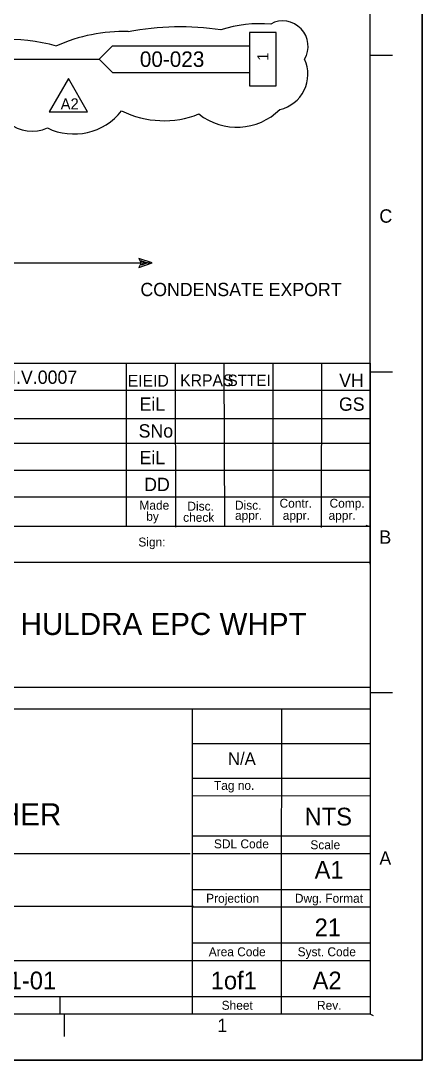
# Model space of a CAD drawing. Extents: x 0 to 841, y 0 to 594.
# Drawn here: x 750.3 to 841, y 0 to 234.7 of the extents above; entities that cross this region are included whole.
import ezdxf

# ---------------------------------------------------------------- set-up
doc = ezdxf.new("R2010")
doc.units = 0
for name, color, linetype in [('1', 7, 'Continuous'), ('12', 7, 'Continuous'), ('2', 7, 'Continuous'), ('30', 7, 'Continuous'), ('40', 7, 'Continuous'), ('46', 7, 'Continuous'), ('49', 7, 'Continuous'), ('50', 7, 'Continuous'), ('51', 7, 'Continuous'), ('9', 7, 'Continuous')]:
    doc.layers.add(name, color=color, linetype=linetype)

msp = doc.modelspace()

# ---------------------------------------------------------------- linework, layer by layer
at = {"layer": '1'}
for p, q in [((829.26, 112.01), (829.26, 582.23)), ((834.27, 226.84), (829.26, 226.84)), ((774.13, 157.37), (774.07, 120.49)), ((785.16, 157.37), (785.24, 120.31)), ((796.19, 157.37), (796.29, 120.46)), ((807.21, 157.37), (807.22, 120.79)), ((818.24, 157.37), (818.15, 120.29)), ((829.26, 157.37), (829.26, 83.35)), ((834.27, 155.36), (829.26, 155.36)), ((648.83, 151.27), (829.27, 151.27)), ((648.83, 144.95), (829.27, 144.85)), ((648.83, 139.29), (829.27, 139.29)), ((648.82, 133.23), (829.27, 133.23)), ((648.81, 127.17), (829.26, 127.17)), ((828.27, 120.79), (829.26, 120.49)), ((648.72, 112.42), (829.28, 112.42)), ((834.27, 82.92), (829.26, 82.92)), ((789.25, 63.66), (829.29, 63.66)), ((789.17, 50.65), (829.27, 50.65)), ((789.17, 38.57), (829.29, 38.57)), ((789.17, 26.49), (829.29, 26.49)), ((648.82, 14.41), (829.29, 14.41)), ((759.1, 14.41), (759.1, 10.38)), ((759.1, 14.41), (759.1, 10.38)), ((760.1, 10.38), (760.1, 5.35)), ((830, 10), (829.27, 10.41))]:
    msp.add_line(p, q, dxfattribs=at)
for points in [[(648.78, 84.12), (648.84, 157.37), (829.26, 157.37)], [(829.26, 120.49), (648.81, 120.47)], [(829.29, 79.27), (648.87, 79.27)], [(789.08, 22.48), (789.07, 79.26)], [(809.22, 34.54), (809.29, 79.25)], [(829.29, 71.46), (789.11, 71.46)], [(829.29, 59.65), (788.99, 59.63)], [(788.56, 46.63), (648.82, 46.63)], [(829.29, 46.63), (789.17, 46.63)], [(789.34, 34.7), (649, 34.7)], [(809.22, 34.54), (789.17, 34.54)], [(809.22, 22.46), (809.22, 34.54)], [(829.29, 34.54), (809.22, 34.54)], [(829.27, 22.46), (648.97, 22.46)], [(789.08, 10.39), (789.08, 22.47)], [(809.22, 10.38), (809.22, 22.46)]]:
    msp.add_lwpolyline(points, dxfattribs=at)
msp.add_lwpolyline([(648.81, 84.23), (829.27, 84.23), (829.27, 10.41), (648.81, 10.41)], close=True, dxfattribs=at)
at = {"layer": '12'}
msp.add_lwpolyline([(0, 594), (841, 594), (841, 0), (0, 0)], close=True, dxfattribs=at)
at = {"layer": '30'}
for p, q in [((780, 180), (777, 181)), ((777, 181), (777.5, 180)), ((777.5, 180), (777, 179)), ((777, 179), (780, 180)), ((777.5, 180.5), (779, 180)), ((778, 180), (777.5, 180.5)), ((779, 180), (777.5, 179.5)), ((777.5, 179.5), (778, 180)), ((778.5, 180), (778, 180)), ((779, 180), (779.5, 180))]:
    msp.add_line(p, q, dxfattribs=at)
at = {"layer": '40'}
msp.add_line((703, 180), (777.5, 180), dxfattribs=at)
at = {"layer": '46'}
msp.add_lwpolyline([(682, 226), (768, 226)], dxfattribs=at)
at = {"layer": '49'}
for p, q in [((802, 232), (802, 220)), ((808, 232), (802, 232)), ((808, 220), (808, 232)), ((768, 226), (771, 229)), ((771, 229), (802, 229)), ((771, 223), (768, 226)), ((771, 223), (802, 223)), ((802, 220), (808, 220))]:
    msp.add_line(p, q, dxfattribs=at)
at = {"layer": '50'}
msp.add_lwpolyline([(761.05, 221.6), (756.72, 214.1), (765.38, 214.1)], close=True, dxfattribs=at)
at = {"layer": '51'}
for centre, radius, start, end in [((786.21, 170.19), 63.09, 81.521, 100.6327), ((804.49, 205.13), 28.89, 85.4632, 108.096), ((809.48, 228.89), 5.73, 329.4903, 118.195), ((746.01, 181.53), 49.02, 75.4251, 105.9723), ((773.36, 195.93), 36.3, 88.0871, 114.4258), ((807.06, 222.56), 8.11, 282.5559, 24.9524), ((752.86, 218.17), 8.43, 166.944, 294.0569), ((762.26, 222.92), 13.81, 244.4047, 321.5059), ((782.61, 233.7), 21.59, 243.7816, 291.5753), ((799.11, 224.37), 13.74, 231.4515, 314.9629)]:
    msp.add_arc(centre, radius, start, end, dxfattribs=at)
at = {"layer": '9'}
msp.add_lwpolyline([(0, 0), (841, 0), (841, 594), (0, 594)], close=True, dxfattribs=at)

# ---------------------------------------------------------------- texts
at = {"layer": '1'}
for s, height, p in [('C', 3.02, (831.31, 189.08)), ('Contr.', 2.013, (808.76, 124.74)), ('Comp.', 2.013, (820.06, 124.74)), ('Made', 2.013, (777.1, 124.29)), ('Disc.', 2.013, (787.94, 124.07)), ('Disc.', 2.013, (798.69, 124.29)), ('by', 2.013, (778.64, 121.78)), ('check', 2.013, (786.98, 121.55)), ('appr.', 2.013, (798.69, 122)), ('appr.', 2.013, (809.49, 122)), ('appr.', 2.013, (819.83, 122)), ('Sign:', 2.013, (776.86, 115.98)), ('B', 3.02, (831.31, 116.6)), ('N/A', 2.813, (797.11, 66.66)), ('Tag no.', 2.013, (793.94, 61.04)), ('SDL Code', 2.013, (793.94, 47.84)), ('Scale', 2.013, (815.73, 47.63)), ('A', 3.02, (831.31, 44.11)), ('Projection', 2.013, (792.18, 35.55)), ('Dwg. Format', 2.0135, (812.22, 35.55)), ('Area Code', 2.013, (792.76, 23.47)), ('Syst. Code', 2.013, (812.85, 23.47)), ('Sheet', 2.013, (795.68, 11.39)), ('Rev.', 2.013, (817.23, 11.39)), ('1', 3.02, (794.71, 6.35))]:
    msp.add_text(s, height=height, dxfattribs=at).set_placement(p)
at = {"layer": '12'}
msp.add_text('CONDENSATE EXPORT', height=3, dxfattribs=at).set_placement((777.32, 172.5))
at = {"layer": '2'}
for s, height, p in [('AS BUILT ACC. TO WBS M.O051C.7I.V.0007', 3, (681, 152.7)), ('VH', 3, (822.23, 152)), ('EIEID', 2.66, (774.45, 152.07)), ('KRPAS', 2.662, (786.29, 152.17)), ('STTEI', 2.571, (797.02, 152.21)), ('EiL', 3, (777.11, 146.62)), ('GS', 3, (822.18, 146.62)), ('SNo', 3, (776.91, 140.58)), ('EiL', 3, (777.11, 134.54)), ('DD', 3, (778.17, 128.5)), ('HULDRA EPC WHPT', 5, (750.24, 96)), ('CONDENSATE PIG LAUNCHER', 5, (661, 53)), ('NTS', 4, (814.43, 53)), ('A1', 4, (816.69, 41)), ('21', 4, (816.69, 28)), ('21-J-*E-001-01', 4, (722, 16)), ('1of1', 4, (793.21, 16)), ('A2', 4, (816.24, 16))]:
    msp.add_text(s, height=height, dxfattribs=at).set_placement(p)
at = {"layer": '49'}
msp.add_text('00-023', height=3.5, dxfattribs=at).set_placement((777.19, 224.25))
msp.add_text('1', height=2.5, rotation=90, dxfattribs=at).set_placement((806.25, 225.63))
at = {"layer": '50'}
msp.add_text('A2', height=2.5, dxfattribs=at).set_placement((759.3, 214.65))

doc.saveas('drawing.dxf')
